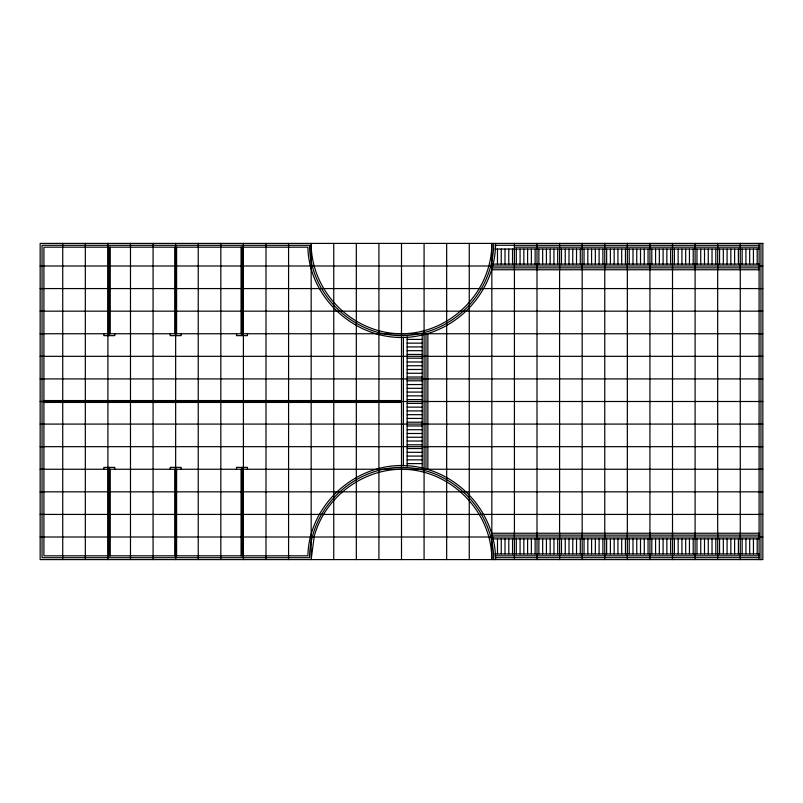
<?xml version="1.0" encoding="UTF-8"?>
<svg xmlns="http://www.w3.org/2000/svg" width="803" height="803" viewBox="0 0 803 803"><rect width="100%" height="100%" fill="white"/><g stroke="black" fill="none" stroke-linecap="round" stroke-linejoin="round"><path stroke-width="1.2" d="M493.715 243.409C493.564 293.366 451.457 335.473 401.5 335.624C352.708 335.654 309.968 294.279 309.526 245.286L42.037 245.296L42.037 557.714L309.526 557.704C309.968 508.721 352.708 467.346 401.5 467.366C451.457 467.527 493.564 509.634 493.725 559.591M495.602 243.409C495.441 294.38 452.47 337.35 401.5 337.511C352.557 337.491 308.874 296.468 307.89 247.173L43.914 247.173L43.914 555.827L307.89 555.827C308.874 506.532 352.557 465.509 401.5 465.489C452.47 465.65 495.441 508.62 495.602 559.591M495.351 245.286L759.086 245.286M514.422 247.173L759.086 247.173M494.859 249.05L759.086 249.05M492.871 264.107L759.086 264.107M40.15 265.994L762.85 265.994M492.349 267.871L759.086 267.871M491.566 269.758L759.086 269.758M40.15 288.578L762.85 288.578M40.15 311.162L762.85 311.162M40.15 333.747L762.85 333.747M407.151 339.388L422.207 339.388M407.151 343.152L422.207 343.152M407.151 346.916L422.207 346.916M407.151 350.68L422.207 350.68M407.151 354.444L422.207 354.444M40.15 356.331L762.85 356.331M407.151 358.208L422.207 358.208M407.151 361.972L422.207 361.972M407.151 365.736L422.207 365.736M407.151 369.5L422.207 369.5M407.151 373.265L422.207 373.265M407.151 377.029L422.207 377.029M40.15 378.916L762.85 378.916M407.151 380.793L422.207 380.793M407.151 384.557L422.207 384.557M407.151 388.321L422.207 388.321M407.151 392.085L422.207 392.085M407.151 395.849L422.207 395.849M407.151 399.613L422.207 399.613M43.914 400.556L401.5 400.556M40.15 401.5L762.85 401.5M43.914 402.444L401.5 402.444M407.151 403.377L422.207 403.377M407.151 407.141L422.207 407.141M407.151 410.905L422.207 410.905M407.151 414.669L422.207 414.669M407.151 418.433L422.207 418.433M407.151 422.197L422.207 422.197M40.15 424.084L762.85 424.084M407.151 425.961L422.207 425.961M407.151 429.725L422.207 429.725M407.151 433.49L422.207 433.49M407.151 437.254L422.207 437.254M407.151 441.018L422.207 441.018M407.151 444.782L422.207 444.782M40.15 446.669L762.85 446.669M407.151 448.546L422.207 448.546M407.151 452.31L422.207 452.31M407.151 456.074L422.207 456.074M407.151 459.838L422.207 459.838M407.151 463.602L422.207 463.602M40.15 469.253L762.85 469.253M40.15 491.837L762.85 491.837M40.15 514.422L762.85 514.422M491.566 533.242L759.086 533.242M492.349 535.119L759.086 535.119M40.15 537.006L762.85 537.006M492.871 538.883L759.086 538.883M494.859 553.94L759.086 553.94M495.11 555.827L759.086 555.827M495.351 557.704L759.086 557.704M760.963 243.409L760.973 559.591M759.086 243.409L759.086 559.591M757.199 249.05L757.199 264.107M757.209 538.883L757.209 553.94M753.435 249.05L753.435 264.107M753.445 538.883L753.445 553.94M749.671 249.05L749.671 264.107M749.681 538.883L749.681 553.94M745.907 249.05L745.907 264.107M745.917 538.883L745.917 553.94M742.143 249.05L742.143 264.107M742.153 538.883L742.153 553.94M740.266 243.409L740.266 559.591M738.379 249.05L738.379 264.107M738.389 538.883L738.389 553.94M734.615 249.05L734.615 264.107M734.615 538.883L734.615 553.94M730.85 249.05L730.85 264.107M730.85 538.883L730.85 553.94M727.086 249.05L727.086 264.107M727.086 538.883L727.086 553.94M723.322 249.05L723.322 264.107M723.322 538.883L723.322 553.94M719.558 249.05L719.558 264.107M719.558 538.883L719.558 553.94M717.681 243.409L717.681 559.591M715.794 249.05L715.794 264.107M715.794 538.883L715.794 553.94M712.03 249.05L712.03 264.107M712.03 538.883L712.03 553.94M708.266 249.05L708.266 264.107M708.266 538.883L708.266 553.94M704.502 249.05L704.502 264.107M704.502 538.883L704.502 553.94M700.738 249.05L700.738 264.107M700.738 538.883L700.738 553.94M696.974 249.05L696.974 264.107M696.974 538.883L696.974 553.94M695.097 243.409L695.097 559.591M693.21 249.05L693.21 264.107M693.21 538.883L693.21 553.94M689.446 249.05L689.446 264.107M689.446 538.883L689.446 553.94M685.682 249.05L685.682 264.107M685.682 538.883L685.682 553.94M681.918 249.05L681.918 264.107M681.918 538.883L681.918 553.94M678.154 249.05L678.154 264.107M678.154 538.883L678.154 553.94M674.39 249.05L674.39 264.107M674.39 538.883L674.39 553.94M672.512 243.409L672.512 559.591M670.625 249.05L670.625 264.107M670.625 538.883L670.625 553.94M666.861 249.05L666.861 264.107M666.861 538.883L666.861 553.94M663.097 249.05L663.097 264.107M663.097 538.883L663.097 553.94M659.333 249.05L659.333 264.107M659.333 538.883L659.333 553.94M655.569 249.05L655.569 264.107M655.569 538.883L655.569 553.94M651.805 249.05L651.805 264.107M651.805 538.883L651.805 553.94M649.928 243.409L649.928 559.591M648.041 249.05L648.041 264.107M648.041 538.883L648.041 553.94M644.277 249.05L644.277 264.107M644.277 538.883L644.277 553.94M640.513 249.05L640.513 264.107M640.513 538.883L640.513 553.94M636.749 249.05L636.749 264.107M636.749 538.883L636.749 553.94M632.985 249.05L632.985 264.107M632.985 538.883L632.985 553.94M629.221 249.05L629.221 264.107M629.221 538.883L629.221 553.94M627.344 243.409L627.344 559.591M625.457 249.05L625.457 264.107M625.457 538.883L625.457 553.94M621.693 249.05L621.693 264.107M621.693 538.883L621.693 553.94M617.929 249.05L617.929 264.107M617.929 538.883L617.929 553.94M614.165 249.05L614.165 264.107M614.165 538.883L614.165 553.94M610.4 249.05L610.4 264.107M610.4 538.883L610.4 553.94M606.636 249.05L606.636 264.107M606.636 538.883L606.636 553.94M604.759 243.409L604.759 559.591M602.872 249.05L602.872 264.107M602.872 538.883L602.872 553.94M599.108 249.05L599.108 264.107M599.108 538.883L599.108 553.94M595.344 249.05L595.344 264.107M595.354 538.883L595.354 553.94M591.58 249.05L591.58 264.107M591.59 538.883L591.59 553.94M587.816 249.05L587.816 264.107M587.826 538.883L587.826 553.94M584.052 249.05L584.052 264.107M584.052 538.883L584.062 553.94M582.175 243.409L582.175 559.591M580.288 249.05L580.288 264.107M580.298 538.883L580.298 553.94M576.524 249.05L576.524 264.107M576.534 538.883L576.534 553.94M572.76 249.05L572.76 264.107M572.77 538.883L572.77 553.94M568.996 249.05L568.996 264.107M569.006 538.883L569.006 553.94M565.232 249.05L565.232 264.107M565.242 538.883L565.242 553.94M561.468 249.05L561.468 264.107M561.478 538.883L561.478 553.94M559.591 243.409L559.591 559.591M557.704 249.05L557.704 264.107M557.714 538.883L557.714 553.94M553.94 249.05L553.94 264.107M553.95 538.883L553.95 553.94M550.175 249.05L550.175 264.107M550.185 538.883L550.185 553.94M546.411 249.05L546.411 264.107M546.421 538.883L546.421 553.94M542.647 249.05L542.647 264.107M542.657 538.883L542.657 553.94M538.883 249.05L538.883 264.107M538.893 538.883L538.893 553.94M537.006 243.409L537.006 559.591M535.119 249.05L535.119 264.107M535.129 538.883L535.129 553.94M531.365 249.05L531.365 264.107M531.365 538.883L531.365 553.94M527.601 249.05L527.601 264.107M527.601 538.883L527.601 553.94M523.837 249.05L523.837 264.107M523.837 538.883L523.837 553.94M520.073 249.05L520.073 264.107M520.073 538.883L520.073 553.94M516.309 249.05L516.309 264.107M516.309 538.883L516.309 553.94M514.422 243.409L514.422 559.591M512.535 249.05L512.535 264.107M512.545 538.883L512.545 553.94M508.771 249.05L508.771 264.107M508.781 538.883L508.781 553.94M505.007 249.05L505.007 264.107M505.017 538.883L505.017 553.94M501.243 249.05L501.243 264.107M501.253 538.883L501.253 553.94M497.479 249.05L497.479 264.107M497.489 538.883L497.489 553.94M469.253 243.409L469.253 559.591M446.669 243.409L446.669 559.591M427.848 333.476L427.848 469.524M425.971 334.259L425.971 468.741M424.084 243.409L424.084 559.591M422.207 334.781L422.207 468.219M407.151 336.768L407.151 466.232M403.387 337.26L403.387 465.74M401.5 243.409L401.5 559.591M390.208 400.556L390.208 402.444M378.916 243.409L378.916 559.591M367.623 400.556L367.623 402.444M356.331 243.409L356.331 559.591M345.039 400.556L345.039 402.444M333.747 243.409L333.747 559.591M322.455 400.556L322.455 402.444M299.87 400.556L299.87 402.444M288.578 243.409L288.578 559.591M277.286 400.556L277.286 402.444M265.994 243.409L265.994 559.591M254.702 400.556L254.702 402.444M247.454 333.747L247.454 335.634L236.544 335.634L236.544 333.747M247.454 469.253L247.454 467.366L236.544 467.366L236.544 469.253M243.409 243.409L243.409 559.591M242.938 247.173L242.938 333.747M242.938 469.253L242.938 555.827M241.994 247.173L241.994 335.634M241.994 467.366L241.994 555.827M241.061 247.173L241.061 333.747M241.061 469.253L241.061 555.827M232.117 400.556L232.117 402.444M220.825 243.409L220.825 559.591M209.533 400.556L209.533 402.444M198.241 243.409L198.241 559.591M186.948 400.556L186.948 402.444M181.117 333.747L181.117 335.634L170.196 335.634L170.196 333.747M181.117 469.253L181.117 467.376L170.196 467.376L170.196 469.253M176.6 247.173L176.6 333.747M176.6 469.253L176.6 555.827M175.656 243.409L175.656 559.591M174.713 247.173L174.713 333.747M174.713 469.253L174.713 555.827M164.364 400.556L164.364 402.444M153.072 243.409L153.072 559.591M141.78 400.556L141.78 402.444M130.487 243.409L130.487 559.591M119.195 400.556L119.195 402.444M114.769 333.747L114.769 335.634L103.858 335.634L103.858 333.747M114.769 469.253L114.769 467.376L103.858 467.376L103.858 469.253M110.252 247.173L110.252 333.747M110.252 469.253L110.252 555.827M109.318 247.173L109.318 335.634M109.318 467.376L109.318 555.827M108.375 247.173L108.375 333.747M108.375 469.253L108.375 555.827M107.903 243.409L107.903 559.591M96.611 400.556L96.611 402.444M85.319 243.409L85.319 559.591M74.027 400.556L74.027 402.444M62.734 243.409L62.734 559.591M51.442 400.556L51.442 402.444M314.244 536.213L311.162 559.591L311.162 243.409C311.102 292.071 352.838 333.807 401.5 333.747C450.162 333.807 491.898 292.071 491.837 243.409L491.837 559.591C491.898 510.929 450.162 469.193 401.5 469.253C361.561 469.474 324.793 497.689 314.244 536.213M762.85 243.409L40.15 243.409L40.15 559.591L762.85 559.591L762.85 243.409"/></g></svg>
